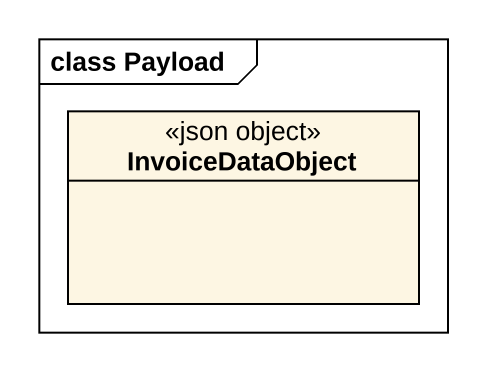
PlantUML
@startuml
mainframe class Payload
hide circle
hide empty members
class InvoiceDataObject <<json object>>
@enduml
